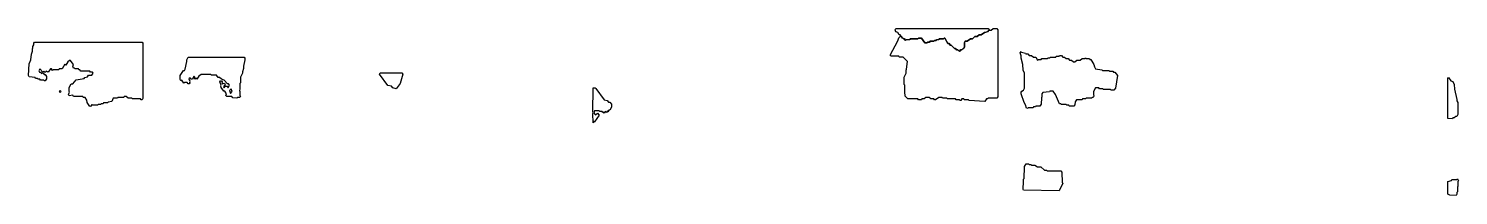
# Model space of a CAD drawing. Header units: millimetres. Extents: x 0 to 4950, y 0 to 578.
import ezdxf

# ---------------------------------------------------------------- set-up
doc = ezdxf.new("R2010")
doc.units = ezdxf.units.MM
doc.layers.add('Y', color=7, linetype='Continuous')

msp = doc.modelspace()

# ---------------------------------------------------------------- linework, layer by layer
at = {"layer": 'Y'}
for points in [[(3255.9, 328.6), (3254.2, 331.3), (3239.2, 331.3), (3237.5, 334.1), (3231, 334.1), (3227.7, 328.6), (3224.2, 328.6), (3222.5, 331.3), (3210.9, 331.3), (3209.2, 334.1), (3180.9, 334.1), (3179.2, 336.8), (3164.2, 336.8), (3162.5, 339.5), (3151, 339.5), (3139.3, 331.3), (3135.9, 331.3), (3134.2, 334.1), (3124.2, 334.1), (3117.6, 339.5), (3106, 339.5), (3101, 334.1), (3092.7, 334.1), (3091, 331.3), (3080.9, 331.3), (3079.2, 334.1), (3044.2, 334.1), (3035, 343.7), (3035, 349.2), (3033.3, 351.9), (3033.3, 382), (3031.7, 384.8), (3031.7, 409.5), (3038.3, 423.2), (3038.3, 434.1), (3040, 436.9), (3043.3, 464.2), (3027.6, 479.2), (3014.2, 479.2), (3012.5, 481.9), (2985.9, 481.9), (2983.3, 486.1), (3010, 535.4), (3013.3, 546.4), (3019.3, 553.3), (3029.3, 542.3), (3032.7, 542.3), (3036, 536.9), (3039.2, 539.6), (3050.9, 539.6), (3052.5, 542.3), (3079.2, 542.3), (3080.9, 545.1), (3091, 545.1), (3102.7, 528.7), (3110.9, 528.7), (3112.5, 531.4), (3119.2, 531.4), (3120.9, 534.1), (3134.2, 534.1), (3135.9, 536.9), (3142.5, 536.9), (3144.2, 539.6), (3150.9, 539.6), (3152.5, 542.3), (3167.5, 542.3), (3169.2, 545.1), (3172.7, 545.1), (3182.7, 525.9), (3187.7, 525.9), (3191, 520.4), (3194.3, 520.4), (3206, 509.5), (3209.3, 509.5), (3212.7, 504), (3217.6, 504), (3222.6, 498.6), (3225.9, 504), (3230.9, 504), (3240, 513.5), (3240, 530), (3242.5, 534.1), (3249.2, 534.1), (3260.9, 542.3), (3267.6, 542.3), (3275.9, 550.6), (3284.2, 550.6), (3290.9, 556), (3297.6, 556), (3309.2, 564.2), (3319.2, 567), (3324.2, 572.5), (3332.6, 572.5), (3339.2, 577.9), (3352.7, 577.9), (3355.2, 573.8), (3355.2, 341), (3352.7, 336.8), (3322.7, 336.8), (3321, 334.1), (3316, 334.1), (3311, 325.8), (3255.9, 328.6)], [(3217.6, 503.8), (3212.5, 503.8), (3209.2, 509.3), (3205.9, 509.3), (3194.2, 520.2), (3190.9, 520.2), (3187.5, 525.7), (3182.5, 525.7), (3172.5, 544.9), (3169.3, 544.9), (3167.7, 542.1), (3152.7, 542.1), (3151, 539.4), (3144.3, 539.4), (3142.7, 536.7), (3136, 536.7), (3134.3, 533.9), (3121, 533.9), (3119.3, 531.2), (3112.7, 531.2), (3111, 528.5), (3102.5, 528.5), (3090.9, 544.9), (3081, 544.9), (3079.3, 542.1), (3052.7, 542.1), (3051, 539.4), (3039.3, 539.4), (3035.9, 536.6), (3032.5, 542.2), (3025.9, 544.9), (3017.6, 555.8), (3014.2, 555.8), (3009.2, 564.1), (3002.5, 566.8), (3000, 573.7), (3002.5, 577.9), (3322.7, 577.9), (3325.2, 573.7), (3319.3, 566.8), (3309.3, 564.1), (3297.6, 555.8), (3291, 555.8), (3284.3, 550.4), (3276, 550.4), (3267.6, 542.1), (3261, 542.1), (3249.3, 533.9), (3242.7, 533.9), (3240.2, 529.9), (3240.2, 513.5), (3237.7, 509.3), (3231, 503.8), (3226, 503.8), (3222.6, 498.3), (3217.6, 503.8)], [(203.3, 321.8), (201.7, 330), (195.9, 339.5), (189.2, 339.5), (187.5, 342.3), (155.9, 342.3), (152.6, 347.7), (140.9, 345), (138.3, 349.2), (141.7, 357.4), (140, 360.1), (140, 373.9), (147.5, 386.3), (152.6, 386.3), (164.2, 400), (192.5, 405.4), (194.2, 408.2), (204.2, 410.9), (207.5, 416.4), (219.2, 416.4), (223.3, 423.1), (220.9, 427.1), (214.2, 427.1), (212.5, 429.9), (180.9, 429.9), (177.5, 435.4), (174.2, 435.4), (172.5, 438.1), (160.9, 438.1), (159.2, 440.8), (155.9, 440.8), (153.3, 445), (155, 453.2), (144.2, 468.2), (136, 462.8), (129.3, 451.7), (126, 454.5), (116, 438.1), (106, 438.1), (104.3, 435.4), (86, 435.4), (82.6, 432.6), (79.2, 438.1), (76, 438.1), (67.6, 427.1), (61, 429.9), (59.3, 427.1), (55.9, 427.1), (52.6, 429.9), (49.3, 427.1), (39.3, 438), (35.2, 431.4), (37.7, 427.3), (41, 427.3), (44.3, 421.9), (51, 424.6), (54.3, 419.1), (57.7, 419.1), (61.9, 412.2), (61.9, 403.9), (57.7, 397), (54.2, 397), (52.5, 399.8), (40.9, 399.8), (39.2, 402.5), (32.5, 402.5), (30.9, 405.2), (24.2, 405.2), (22.5, 408), (2.5, 410.7), (0, 414.9), (1.7, 456), (8.3, 469.7), (10, 488.9), (13.3, 499.8), (13.3, 508), (15, 510.8), (15, 516.3), (18.3, 521.7), (18.3, 527.2), (20.9, 531.4), (392.7, 531.4), (395.2, 527.2), (395.2, 335.5), (392.7, 331.3), (389.2, 331.3), (387.5, 334.1), (359.2, 334.1), (357.5, 336.8), (344.2, 336.8), (337.6, 342.3), (331, 342.3), (329.3, 339.5), (309.3, 339.5), (307.7, 336.8), (292.7, 336.8), (287.7, 325.9), (276, 323.1), (274.3, 320.4), (259.3, 320.4), (257.7, 317.6), (251, 317.6), (249.3, 314.9), (241, 314.9), (239.3, 312.1), (220.9, 312.1), (219.3, 314.8), (216, 309.4), (211.7, 308), (203.3, 321.8)], [(3455, 302.6), (3451.7, 313.6), (3446.7, 321.8), (3436.7, 351.9), (3436.7, 357.5), (3439.2, 361.6), (3444.2, 364.3), (3448.3, 371.1), (3448.3, 423.1), (3443.3, 434.1), (3441.7, 453.2), (3436.7, 475.2), (3436.7, 483.4), (3433.3, 494.3), (3435.9, 498.6), (3437.7, 495.8), (3451, 493), (3452.7, 490.3), (3459.3, 490.3), (3464.3, 484.8), (3472.6, 484.8), (3479.3, 479.4), (3487.7, 479.4), (3492.6, 468.5), (3495.9, 471.2), (3505.9, 471.2), (3507.5, 473.9), (3527.5, 473.9), (3529.2, 476.6), (3535.9, 476.6), (3537.5, 479.4), (3555.9, 479.4), (3557.5, 482.1), (3567.5, 482.1), (3569.2, 484.8), (3576, 484.8), (3581, 479.4), (3586, 479.4), (3592.6, 473.9), (3599.3, 473.9), (3604.3, 468.4), (3611, 468.4), (3617.6, 462.9), (3622.6, 462.9), (3629.2, 468.4), (3640.9, 468.4), (3647.6, 473.9), (3657.5, 473.9), (3659.2, 476.7), (3662.6, 473.9), (3672.7, 473.9), (3674.3, 471.2), (3677.7, 471.2), (3688.5, 453.3), (3690.2, 445.1), (3694.3, 438.3), (3716, 435.6), (3717.7, 432.8), (3741, 432.8), (3742.7, 430.1), (3754.3, 430.1), (3756, 427.3), (3761, 427.3), (3770.2, 415), (3763.5, 371.1), (3757.6, 364.2), (3747.5, 364.2), (3745.9, 366.9), (3720.9, 366.9), (3719.2, 369.6), (3707.5, 369.6), (3705.9, 372.4), (3694.3, 372.4), (3686.9, 360.1), (3686.9, 349.2), (3688.5, 343.7), (3686, 339.5), (3682.7, 339.5), (3681, 336.8), (3661, 336.8), (3659.3, 334.1), (3649.3, 334.1), (3647.7, 331.3), (3627.7, 331.3), (3623.5, 324.5), (3621.9, 313.6), (3619.3, 309.4), (3602.5, 309.4), (3600.9, 312.1), (3594.2, 312.1), (3592.5, 314.9), (3575.9, 314.9), (3574.2, 317.6), (3569.2, 317.6), (3555, 349.2), (3547.5, 361.4), (3536, 361.4), (3534.3, 358.7), (3511, 356), (3508.5, 351.9), (3508.5, 341), (3506.9, 338.2), (3505.2, 316.3), (3501, 309.4), (3487.7, 309.4), (3486, 306.7), (3479.3, 306.7), (3477.7, 303.9), (3461, 303.9), (3459.3, 301.2), (3455, 302.6)], [(704.2, 342.3), (685.9, 342.3), (683.3, 346.5), (685, 351.9), (679.2, 361.4), (675.9, 361.4), (666.7, 373.8), (665, 379.3), (666.7, 382.1), (661.7, 393), (664.2, 397.2), (667.7, 397.2), (670.2, 393), (668.6, 390.3), (671, 386.3), (677.6, 389), (680.2, 384.8), (675.2, 376.6), (677.6, 372.7), (680.9, 378.1), (687.7, 378.1), (690.9, 372.7), (695, 382.1), (692.5, 386.1), (689.2, 386.1), (677.5, 399.8), (667.6, 402.5), (660.9, 408), (655.9, 408), (650.9, 416.2), (632.5, 416.2), (630.9, 418.9), (597.6, 418.9), (589.3, 413.5), (582.6, 402.4), (579.3, 407.9), (575.9, 402.4), (573.3, 406.7), (575, 409.4), (572.6, 413.3), (567.7, 402.5), (562.5, 402.5), (559.2, 407.9), (555.2, 403.9), (558.5, 395.7), (556.9, 393), (558.6, 390.3), (556, 386.1), (552.5, 386.1), (549.2, 391.6), (539.3, 391.6), (537.6, 388.7), (530.9, 399.7), (527.6, 397), (525, 401.2), (525, 415), (535.9, 432.8), (539.2, 432.8), (541.7, 436.9), (548.3, 464.2), (548.3, 469.7), (552.5, 479.4), (746, 479.4), (748.5, 475.2), (748.5, 469.7), (743.5, 447.8), (743.5, 439.6), (740.2, 428.6), (740.2, 423.1), (733.5, 409.4), (733.5, 390.3), (731.9, 387.5), (731.9, 368.4), (730.2, 362.9), (731.9, 360.2), (731.9, 346.5), (733.6, 343.7), (731, 339.5), (722.7, 339.5), (721, 336.8), (706.7, 338.2), (704.2, 342.3)], [(1260.9, 372.4), (1255.9, 377.9), (1244.2, 380.6), (1215, 420.4), (1217.5, 424.6), (1292.7, 424.6), (1295.2, 420.4), (1286.9, 387.5), (1272.6, 369.6), (1260.9, 372.4)], [(4913.3, 267), (4913.3, 406.8), (4916, 408.2), (4924.3, 397.2), (4931, 394.5), (4935.2, 384.8), (4936.9, 368.4), (4945.2, 332.8), (4945.2, 327.3), (4948.5, 321.9), (4948.5, 280.7), (4944.3, 273.8), (4941, 273.8), (4936, 268.3), (4931, 268.3), (4929.3, 265.6), (4913.3, 267)], [(109.3, 364.5), (111.9, 360.2), (109.3, 355.9), (106.7, 360.2), (109.3, 364.5)], [(705, 360.2), (700.9, 369.6), (695.2, 362.9), (699.3, 353.5), (705, 360.2)], [(1953.3, 283.5), (1955, 286.2), (1953.3, 288.9), (1954.2, 372.6), (1961, 372.6), (1964.3, 369.8), (1992.7, 331.5), (2002.7, 328.8), (2007.6, 323.3), (2012.6, 323.3), (2018.5, 316.4), (2018.5, 305.4), (2012.7, 295.7), (2009.3, 295.7), (2005.9, 290.1), (2004.3, 292.9), (2001, 287.5), (1996, 290.2), (1992.6, 284.7), (1989.3, 290.1), (1987.6, 287.4), (1985.9, 290.2), (1977.5, 290.2), (1975.9, 293), (1959.3, 293), (1956.9, 286.2), (1959.3, 282.2), (1962.6, 279.5), (1969.3, 285), (1975.2, 278), (1959.3, 254.6), (1957.6, 257.3), (1954.2, 251.7), (1953.3, 283.5)], [(3445, 17.8), (3443.3, 20.6), (3443.3, 34.4), (3445, 37.1), (3445, 56.3), (3446.7, 59), (3446.7, 78.2), (3448.3, 80.9), (3448.3, 100.1), (3454.2, 109.7), (3462.7, 109.7), (3464.3, 107), (3471, 107), (3472.7, 104.3), (3484.3, 104.3), (3492.6, 98.8), (3504.3, 98.8), (3517.6, 87.8), (3524.3, 87.8), (3526, 85.1), (3574.3, 85.1), (3576.9, 80.9), (3578.5, 45.3), (3580.2, 42.5), (3567.7, 16.4), (3445, 17.8)], [(4920.1, 1.4), (4913.3, 4.1), (4913.3, 48.1), (4925.9, 52.2), (4927.5, 55), (4944.2, 55), (4947.6, 57.8), (4950.2, 50.7), (4948.5, 48), (4948.5, 31.6), (4946.9, 28.8), (4946.9, 12.4), (4945.2, 9.7), (4945.2, 4.2), (4942.7, 0), (4920.1, 1.4)]]:
    msp.add_lwpolyline(points, close=True, dxfattribs=at)

doc.saveas('drawing.dxf')
